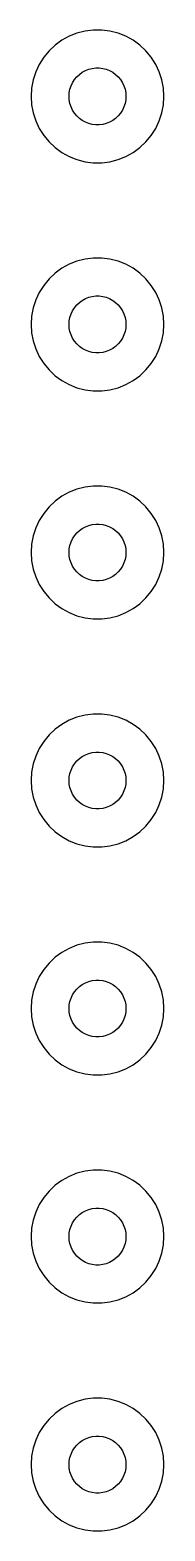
# Model space of a CAD drawing. Header units: metres. Extents: x -7 to 7, y 281 to 583.
# Drawn here: x -7 to 7, y 425 to 583 of the extents above; entities that cross this region are included whole.
import ezdxf

# ---------------------------------------------------------------- set-up
doc = ezdxf.new("R2010")
doc.units = ezdxf.units.M

msp = doc.modelspace()

# ---------------------------------------------------------------- linework, layer by layer
for p, q in [((-0.439529, 582.986), (-1.31166, 582.876)), ((0.439529, 582.986), (-0.439529, 582.986)), ((1.31166, 582.876), (0.439529, 582.986)), ((-4.46196, 581.394), (-5.10277, 580.792)), ((-3.75078, 581.91), (-4.46196, 581.394)), ((-2.98045, 582.334), (-3.75078, 581.91)), ((-2.16312, 582.657), (-2.98045, 582.334)), ((-1.31166, 582.876), (-2.16312, 582.657)), ((2.16312, 582.657), (1.31166, 582.876)), ((2.98045, 582.334), (2.16312, 582.657)), ((3.75078, 581.91), (2.98045, 582.334)), ((4.46196, 581.394), (3.75078, 581.91)), ((5.10277, 580.792), (4.46196, 581.394)), ((-5.66312, 580.114), (-6.13414, 579.372)), ((-5.10277, 580.792), (-5.66312, 580.114)), ((5.66312, 580.114), (5.10277, 580.792)), ((6.13414, 579.372), (5.66312, 580.114)), ((-6.50842, 578.577), (-6.78008, 577.741)), ((-6.13414, 579.372), (-6.50842, 578.577)), ((-2.1869, 578.054), (-1.91226, 578.312)), ((-1.91226, 578.312), (-1.60747, 578.533)), ((-1.60747, 578.533), (-1.27733, 578.714)), ((-1.27733, 578.714), (-0.927048, 578.853)), ((-0.927048, 578.853), (-0.562134, 578.947)), ((-0.562134, 578.947), (-0.18837, 578.994)), ((-0.18837, 578.994), (0.18837, 578.994)), ((0.18837, 578.994), (0.562134, 578.947)), ((0.562134, 578.947), (0.927048, 578.853)), ((0.927048, 578.853), (1.27733, 578.714)), ((1.27733, 578.714), (1.60747, 578.533)), ((1.60747, 578.533), (1.91226, 578.312)), ((1.91226, 578.312), (2.1869, 578.054)), ((6.50842, 578.577), (6.13414, 579.372)), ((6.78008, 577.741), (6.50842, 578.577)), ((-6.94479, 576.877), (-7, 576)), ((-6.78008, 577.741), (-6.94479, 576.877)), ((-2.97633, 576.376), (-2.90575, 576.746)), ((-2.90575, 576.746), (-2.78932, 577.104)), ((-2.78932, 577.104), (-2.62891, 577.445)), ((-2.62891, 577.445), (-2.42705, 577.763)), ((-2.42705, 577.763), (-2.1869, 578.054)), ((2.1869, 578.054), (2.42705, 577.763)), ((2.42705, 577.763), (2.62891, 577.445)), ((2.62891, 577.445), (2.78932, 577.104)), ((2.78932, 577.104), (2.90575, 576.746)), ((2.90575, 576.746), (2.97633, 576.376)), ((6.94479, 576.877), (6.78008, 577.741)), ((7, 576), (6.94479, 576.877)), ((-7, 576), (-6.94479, 575.123)), ((-6.94479, 575.123), (-6.78008, 574.259)), ((-3, 576), (-2.97633, 576.376)), ((-2.97633, 575.624), (-3, 576)), ((-2.90575, 575.254), (-2.97633, 575.624)), ((-2.78932, 574.896), (-2.90575, 575.254)), ((2.90575, 575.254), (2.78932, 574.896)), ((2.97633, 575.624), (2.90575, 575.254)), ((2.97633, 576.376), (3, 576)), ((3, 576), (2.97633, 575.624)), ((6.78008, 574.259), (6.94479, 575.123)), ((6.94479, 575.123), (7, 576)), ((-6.78008, 574.259), (-6.50842, 573.423)), ((-2.62891, 574.555), (-2.78932, 574.896)), ((-2.42705, 574.237), (-2.62891, 574.555)), ((-2.1869, 573.946), (-2.42705, 574.237)), ((-1.91226, 573.688), (-2.1869, 573.946)), ((-1.60747, 573.467), (-1.91226, 573.688)), ((-1.27733, 573.286), (-1.60747, 573.467)), ((1.60747, 573.467), (1.27733, 573.286)), ((1.91226, 573.688), (1.60747, 573.467)), ((2.1869, 573.946), (1.91226, 573.688)), ((2.42705, 574.237), (2.1869, 573.946)), ((2.62891, 574.555), (2.42705, 574.237)), ((2.78932, 574.896), (2.62891, 574.555)), ((6.50842, 573.423), (6.78008, 574.259)), ((-6.50842, 573.423), (-6.13414, 572.628)), ((-6.13414, 572.628), (-5.66312, 571.886)), ((-5.66312, 571.886), (-5.10277, 571.208)), ((-0.927048, 573.147), (-1.27733, 573.286)), ((-0.562134, 573.053), (-0.927048, 573.147)), ((-0.18837, 573.006), (-0.562134, 573.053)), ((0.18837, 573.006), (-0.18837, 573.006)), ((0.562134, 573.053), (0.18837, 573.006)), ((0.927048, 573.147), (0.562134, 573.053)), ((1.27733, 573.286), (0.927048, 573.147)), ((5.10277, 571.208), (5.66312, 571.886)), ((5.66312, 571.886), (6.13414, 572.628)), ((6.13414, 572.628), (6.50842, 573.423)), ((-5.10277, 571.208), (-4.46196, 570.606)), ((-4.46196, 570.606), (-3.75078, 570.09)), ((3.75078, 570.09), (4.46196, 570.606)), ((4.46196, 570.606), (5.10277, 571.208)), ((-3.75078, 570.09), (-2.98045, 569.666)), ((-2.98045, 569.666), (-2.16312, 569.343)), ((-2.16312, 569.343), (-1.31166, 569.124)), ((-1.31166, 569.124), (-0.439529, 569.014)), ((-0.439529, 569.014), (0.439529, 569.014)), ((0.439529, 569.014), (1.31166, 569.124)), ((1.31166, 569.124), (2.16312, 569.343)), ((2.16312, 569.343), (2.98045, 569.666)), ((2.98045, 569.666), (3.75078, 570.09)), ((-3.75078, 557.91), (-4.46196, 557.394)), ((-2.98045, 558.334), (-3.75078, 557.91)), ((-2.16312, 558.657), (-2.98045, 558.334)), ((-1.31166, 558.876), (-2.16312, 558.657)), ((-0.439529, 558.986), (-1.31166, 558.876)), ((0.439529, 558.986), (-0.439529, 558.986)), ((1.31166, 558.876), (0.439529, 558.986)), ((2.16312, 558.657), (1.31166, 558.876)), ((2.98045, 558.334), (2.16312, 558.657)), ((3.75078, 557.91), (2.98045, 558.334)), ((4.46196, 557.394), (3.75078, 557.91)), ((-5.66312, 556.114), (-6.13414, 555.372)), ((-5.10277, 556.792), (-5.66312, 556.114)), ((-4.46196, 557.394), (-5.10277, 556.792)), ((5.10277, 556.792), (4.46196, 557.394)), ((5.66312, 556.114), (5.10277, 556.792)), ((6.13414, 555.372), (5.66312, 556.114)), ((-6.50842, 554.577), (-6.78008, 553.741)), ((-6.13414, 555.372), (-6.50842, 554.577)), ((-1.91226, 554.312), (-1.60747, 554.533)), ((-1.60747, 554.533), (-1.27733, 554.714)), ((-1.27733, 554.714), (-0.927048, 554.853)), ((-0.927048, 554.853), (-0.562134, 554.947)), ((-0.562134, 554.947), (-0.18837, 554.994)), ((-0.18837, 554.994), (0.18837, 554.994)), ((0.18837, 554.994), (0.562134, 554.947)), ((0.562134, 554.947), (0.927048, 554.853)), ((0.927048, 554.853), (1.27733, 554.714)), ((1.27733, 554.714), (1.60747, 554.533)), ((1.60747, 554.533), (1.91226, 554.312)), ((6.50842, 554.577), (6.13414, 555.372)), ((6.78008, 553.741), (6.50842, 554.577)), ((-6.78008, 553.741), (-6.94479, 552.877)), ((-2.90575, 552.746), (-2.78932, 553.104)), ((-2.78932, 553.104), (-2.62891, 553.445)), ((-2.62891, 553.445), (-2.42705, 553.763)), ((-2.42705, 553.763), (-2.1869, 554.054)), ((-2.1869, 554.054), (-1.91226, 554.312)), ((1.91226, 554.312), (2.1869, 554.054)), ((2.1869, 554.054), (2.42705, 553.763)), ((2.42705, 553.763), (2.62891, 553.445)), ((2.62891, 553.445), (2.78932, 553.104)), ((2.78932, 553.104), (2.90575, 552.746)), ((6.94479, 552.877), (6.78008, 553.741)), ((-6.94479, 552.877), (-7, 552)), ((-7, 552), (-6.94479, 551.123)), ((-3, 552), (-2.97633, 552.376)), ((-2.97633, 551.624), (-3, 552)), ((-2.97633, 552.376), (-2.90575, 552.746)), ((-2.90575, 551.254), (-2.97633, 551.624)), ((2.90575, 552.746), (2.97633, 552.376)), ((2.97633, 551.624), (2.90575, 551.254)), ((2.97633, 552.376), (3, 552)), ((3, 552), (2.97633, 551.624)), ((7, 552), (6.94479, 552.877)), ((6.94479, 551.123), (7, 552)), ((-6.94479, 551.123), (-6.78008, 550.259)), ((-6.78008, 550.259), (-6.50842, 549.423)), ((-2.78932, 550.896), (-2.90575, 551.254)), ((-2.62891, 550.555), (-2.78932, 550.896)), ((-2.42705, 550.237), (-2.62891, 550.555)), ((-2.1869, 549.946), (-2.42705, 550.237)), ((-1.91226, 549.688), (-2.1869, 549.946)), ((2.1869, 549.946), (1.91226, 549.688)), ((2.42705, 550.237), (2.1869, 549.946)), ((2.62891, 550.555), (2.42705, 550.237)), ((2.78932, 550.896), (2.62891, 550.555)), ((2.90575, 551.254), (2.78932, 550.896)), ((6.50842, 549.423), (6.78008, 550.259)), ((6.78008, 550.259), (6.94479, 551.123)), ((-6.50842, 549.423), (-6.13414, 548.628)), ((-6.13414, 548.628), (-5.66312, 547.886)), ((-1.60747, 549.467), (-1.91226, 549.688)), ((-1.27733, 549.286), (-1.60747, 549.467)), ((-0.927048, 549.147), (-1.27733, 549.286)), ((-0.562134, 549.053), (-0.927048, 549.147)), ((-0.18837, 549.006), (-0.562134, 549.053)), ((0.18837, 549.006), (-0.18837, 549.006)), ((0.562134, 549.053), (0.18837, 549.006)), ((0.927048, 549.147), (0.562134, 549.053)), ((1.27733, 549.286), (0.927048, 549.147)), ((1.60747, 549.467), (1.27733, 549.286)), ((1.91226, 549.688), (1.60747, 549.467)), ((5.66312, 547.886), (6.13414, 548.628)), ((6.13414, 548.628), (6.50842, 549.423)), ((-5.66312, 547.886), (-5.10277, 547.208)), ((-5.10277, 547.208), (-4.46196, 546.606)), ((-4.46196, 546.606), (-3.75078, 546.09)), ((3.75078, 546.09), (4.46196, 546.606)), ((4.46196, 546.606), (5.10277, 547.208)), ((5.10277, 547.208), (5.66312, 547.886)), ((-3.75078, 546.09), (-2.98045, 545.666)), ((-2.98045, 545.666), (-2.16312, 545.343)), ((-2.16312, 545.343), (-1.31166, 545.124)), ((-1.31166, 545.124), (-0.439529, 545.014)), ((-0.439529, 545.014), (0.439529, 545.014)), ((0.439529, 545.014), (1.31166, 545.124)), ((1.31166, 545.124), (2.16312, 545.343)), ((2.16312, 545.343), (2.98045, 545.666)), ((2.98045, 545.666), (3.75078, 546.09)), ((-2.98045, 534.334), (-3.75078, 533.91)), ((-2.16312, 534.657), (-2.98045, 534.334)), ((-1.31166, 534.876), (-2.16312, 534.657)), ((-0.439529, 534.986), (-1.31166, 534.876)), ((0.439529, 534.986), (-0.439529, 534.986)), ((1.31166, 534.876), (0.439529, 534.986)), ((2.16312, 534.657), (1.31166, 534.876)), ((2.98045, 534.334), (2.16312, 534.657)), ((3.75078, 533.91), (2.98045, 534.334)), ((-5.10277, 532.792), (-5.66312, 532.114)), ((-4.46196, 533.394), (-5.10277, 532.792)), ((-3.75078, 533.91), (-4.46196, 533.394)), ((4.46196, 533.394), (3.75078, 533.91)), ((5.10277, 532.792), (4.46196, 533.394)), ((5.66312, 532.114), (5.10277, 532.792)), ((-6.13414, 531.372), (-6.50842, 530.577)), ((-5.66312, 532.114), (-6.13414, 531.372)), ((-1.27733, 530.714), (-0.927048, 530.853)), ((-0.927048, 530.853), (-0.562134, 530.947)), ((-0.562134, 530.947), (-0.18837, 530.994)), ((-0.18837, 530.994), (0.18837, 530.994)), ((0.18837, 530.994), (0.562134, 530.947)), ((0.562134, 530.947), (0.927048, 530.853)), ((0.927048, 530.853), (1.27733, 530.714)), ((6.13414, 531.372), (5.66312, 532.114)), ((6.50842, 530.577), (6.13414, 531.372)), ((-6.78008, 529.741), (-6.94479, 528.877)), ((-6.50842, 530.577), (-6.78008, 529.741)), ((-2.78932, 529.104), (-2.62891, 529.445)), ((-2.62891, 529.445), (-2.42705, 529.763)), ((-2.42705, 529.763), (-2.1869, 530.054)), ((-2.1869, 530.054), (-1.91226, 530.312)), ((-1.91226, 530.312), (-1.60747, 530.533)), ((-1.60747, 530.533), (-1.27733, 530.714)), ((1.27733, 530.714), (1.60747, 530.533)), ((1.60747, 530.533), (1.91226, 530.312)), ((1.91226, 530.312), (2.1869, 530.054)), ((2.1869, 530.054), (2.42705, 529.763)), ((2.42705, 529.763), (2.62891, 529.445)), ((2.62891, 529.445), (2.78932, 529.104)), ((6.78008, 529.741), (6.50842, 530.577)), ((6.94479, 528.877), (6.78008, 529.741)), ((-6.94479, 528.877), (-7, 528)), ((-7, 528), (-6.94479, 527.123)), ((-3, 528), (-2.97633, 528.376)), ((-2.97633, 527.624), (-3, 528)), ((-2.97633, 528.376), (-2.90575, 528.746)), ((-2.90575, 528.746), (-2.78932, 529.104)), ((2.78932, 529.104), (2.90575, 528.746)), ((2.90575, 528.746), (2.97633, 528.376)), ((2.97633, 528.376), (3, 528)), ((3, 528), (2.97633, 527.624)), ((7, 528), (6.94479, 528.877)), ((6.94479, 527.123), (7, 528)), ((-6.94479, 527.123), (-6.78008, 526.259)), ((-6.78008, 526.259), (-6.50842, 525.423)), ((-2.90575, 527.254), (-2.97633, 527.624)), ((-2.78932, 526.896), (-2.90575, 527.254)), ((-2.62891, 526.555), (-2.78932, 526.896)), ((-2.42705, 526.237), (-2.62891, 526.555)), ((-2.1869, 525.946), (-2.42705, 526.237)), ((2.42705, 526.237), (2.1869, 525.946)), ((2.62891, 526.555), (2.42705, 526.237)), ((2.78932, 526.896), (2.62891, 526.555)), ((2.90575, 527.254), (2.78932, 526.896)), ((2.97633, 527.624), (2.90575, 527.254)), ((6.50842, 525.423), (6.78008, 526.259)), ((6.78008, 526.259), (6.94479, 527.123)), ((-6.50842, 525.423), (-6.13414, 524.628)), ((-6.13414, 524.628), (-5.66312, 523.886)), ((-1.91226, 525.688), (-2.1869, 525.946)), ((-1.60747, 525.467), (-1.91226, 525.688)), ((-1.27733, 525.286), (-1.60747, 525.467)), ((-0.927048, 525.147), (-1.27733, 525.286)), ((-0.562134, 525.053), (-0.927048, 525.147)), ((-0.18837, 525.006), (-0.562134, 525.053)), ((0.18837, 525.006), (-0.18837, 525.006)), ((0.562134, 525.053), (0.18837, 525.006)), ((0.927048, 525.147), (0.562134, 525.053)), ((1.27733, 525.286), (0.927048, 525.147)), ((1.60747, 525.467), (1.27733, 525.286)), ((1.91226, 525.688), (1.60747, 525.467)), ((2.1869, 525.946), (1.91226, 525.688)), ((5.66312, 523.886), (6.13414, 524.628)), ((6.13414, 524.628), (6.50842, 525.423)), ((-5.66312, 523.886), (-5.10277, 523.208)), ((-5.10277, 523.208), (-4.46196, 522.606)), ((4.46196, 522.606), (5.10277, 523.208)), ((5.10277, 523.208), (5.66312, 523.886)), ((-4.46196, 522.606), (-3.75078, 522.09)), ((-3.75078, 522.09), (-2.98045, 521.666)), ((-2.98045, 521.666), (-2.16312, 521.343)), ((-2.16312, 521.343), (-1.31166, 521.124)), ((1.31166, 521.124), (2.16312, 521.343)), ((2.16312, 521.343), (2.98045, 521.666)), ((2.98045, 521.666), (3.75078, 522.09)), ((3.75078, 522.09), (4.46196, 522.606)), ((-1.31166, 521.124), (-0.439529, 521.014)), ((-0.439529, 521.014), (0.439529, 521.014)), ((0.439529, 521.014), (1.31166, 521.124)), ((-2.98045, 510.334), (-3.75078, 509.91)), ((-2.16312, 510.657), (-2.98045, 510.334)), ((-1.31166, 510.876), (-2.16312, 510.657)), ((-0.439529, 510.986), (-1.31166, 510.876)), ((0.439529, 510.986), (-0.439529, 510.986)), ((1.31166, 510.876), (0.439529, 510.986)), ((2.16312, 510.657), (1.31166, 510.876)), ((2.98045, 510.334), (2.16312, 510.657)), ((3.75078, 509.91), (2.98045, 510.334)), ((-5.10277, 508.792), (-5.66312, 508.114)), ((-4.46196, 509.394), (-5.10277, 508.792)), ((-3.75078, 509.91), (-4.46196, 509.394)), ((4.46196, 509.394), (3.75078, 509.91)), ((5.10277, 508.792), (4.46196, 509.394)), ((5.66312, 508.114), (5.10277, 508.792)), ((-6.13414, 507.372), (-6.50842, 506.577)), ((-5.66312, 508.114), (-6.13414, 507.372)), ((6.13414, 507.372), (5.66312, 508.114)), ((6.50842, 506.577), (6.13414, 507.372)), ((-6.78008, 505.741), (-6.94479, 504.877)), ((-6.50842, 506.577), (-6.78008, 505.741)), ((-2.62891, 505.445), (-2.42705, 505.763)), ((-2.42705, 505.763), (-2.1869, 506.054)), ((-2.1869, 506.054), (-1.91226, 506.312)), ((-1.91226, 506.312), (-1.60747, 506.533)), ((-1.60747, 506.533), (-1.27733, 506.714)), ((-1.27733, 506.714), (-0.927048, 506.853)), ((-0.927048, 506.853), (-0.562134, 506.947)), ((-0.562134, 506.947), (-0.18837, 506.994)), ((-0.18837, 506.994), (0.18837, 506.994)), ((0.18837, 506.994), (0.562134, 506.947)), ((0.562134, 506.947), (0.927048, 506.853)), ((0.927048, 506.853), (1.27733, 506.714)), ((1.27733, 506.714), (1.60747, 506.533)), ((1.60747, 506.533), (1.91226, 506.312)), ((1.91226, 506.312), (2.1869, 506.054)), ((2.1869, 506.054), (2.42705, 505.763)), ((2.42705, 505.763), (2.62891, 505.445)), ((6.78008, 505.741), (6.50842, 506.577)), ((6.94479, 504.877), (6.78008, 505.741)), ((-6.94479, 504.877), (-7, 504)), ((-7, 504), (-6.94479, 503.123)), ((-3, 504), (-2.97633, 504.376)), ((-2.97633, 503.624), (-3, 504)), ((-2.97633, 504.376), (-2.90575, 504.746)), ((-2.90575, 504.746), (-2.78932, 505.104)), ((-2.78932, 505.104), (-2.62891, 505.445)), ((2.62891, 505.445), (2.78932, 505.104)), ((2.78932, 505.104), (2.90575, 504.746)), ((2.90575, 504.746), (2.97633, 504.376)), ((2.97633, 504.376), (3, 504)), ((3, 504), (2.97633, 503.624)), ((7, 504), (6.94479, 504.877)), ((6.94479, 503.123), (7, 504)), ((-6.94479, 503.123), (-6.78008, 502.259)), ((-2.90575, 503.254), (-2.97633, 503.624)), ((-2.78932, 502.896), (-2.90575, 503.254)), ((-2.62891, 502.555), (-2.78932, 502.896)), ((-2.42705, 502.237), (-2.62891, 502.555)), ((2.62891, 502.555), (2.42705, 502.237)), ((2.78932, 502.896), (2.62891, 502.555)), ((2.90575, 503.254), (2.78932, 502.896)), ((2.97633, 503.624), (2.90575, 503.254)), ((6.78008, 502.259), (6.94479, 503.123)), ((-6.78008, 502.259), (-6.50842, 501.423)), ((-6.50842, 501.423), (-6.13414, 500.628)), ((-2.1869, 501.946), (-2.42705, 502.237)), ((-1.91226, 501.688), (-2.1869, 501.946)), ((-1.60747, 501.467), (-1.91226, 501.688)), ((-1.27733, 501.286), (-1.60747, 501.467)), ((-0.927048, 501.147), (-1.27733, 501.286)), ((-0.562134, 501.053), (-0.927048, 501.147)), ((-0.18837, 501.006), (-0.562134, 501.053)), ((0.18837, 501.006), (-0.18837, 501.006)), ((0.562134, 501.053), (0.18837, 501.006)), ((0.927048, 501.147), (0.562134, 501.053)), ((1.27733, 501.286), (0.927048, 501.147)), ((1.60747, 501.467), (1.27733, 501.286)), ((1.91226, 501.688), (1.60747, 501.467)), ((2.1869, 501.946), (1.91226, 501.688)), ((2.42705, 502.237), (2.1869, 501.946)), ((6.13414, 500.628), (6.50842, 501.423)), ((6.50842, 501.423), (6.78008, 502.259)), ((-6.13414, 500.628), (-5.66312, 499.886)), ((-5.66312, 499.886), (-5.10277, 499.208)), ((-5.10277, 499.208), (-4.46196, 498.606)), ((4.46196, 498.606), (5.10277, 499.208)), ((5.10277, 499.208), (5.66312, 499.886)), ((5.66312, 499.886), (6.13414, 500.628)), ((-4.46196, 498.606), (-3.75078, 498.09)), ((-3.75078, 498.09), (-2.98045, 497.666)), ((-2.98045, 497.666), (-2.16312, 497.343)), ((2.16312, 497.343), (2.98045, 497.666)), ((2.98045, 497.666), (3.75078, 498.09)), ((3.75078, 498.09), (4.46196, 498.606)), ((-2.16312, 497.343), (-1.31166, 497.124)), ((-1.31166, 497.124), (-0.439529, 497.014)), ((-0.439529, 497.014), (0.439529, 497.014)), ((0.439529, 497.014), (1.31166, 497.124)), ((1.31166, 497.124), (2.16312, 497.343)), ((-2.16312, 486.657), (-2.98045, 486.334)), ((-1.31166, 486.876), (-2.16312, 486.657)), ((-0.439529, 486.986), (-1.31166, 486.876)), ((0.439529, 486.986), (-0.439529, 486.986)), ((1.31166, 486.876), (0.439529, 486.986)), ((2.16312, 486.657), (1.31166, 486.876)), ((2.98045, 486.334), (2.16312, 486.657)), ((-4.46196, 485.394), (-5.10277, 484.792)), ((-3.75078, 485.91), (-4.46196, 485.394)), ((-2.98045, 486.334), (-3.75078, 485.91)), ((3.75078, 485.91), (2.98045, 486.334)), ((4.46196, 485.394), (3.75078, 485.91)), ((5.10277, 484.792), (4.46196, 485.394)), ((-5.66312, 484.114), (-6.13414, 483.372)), ((-5.10277, 484.792), (-5.66312, 484.114)), ((5.66312, 484.114), (5.10277, 484.792)), ((6.13414, 483.372), (5.66312, 484.114)), ((-6.50842, 482.577), (-6.78008, 481.741)), ((-6.13414, 483.372), (-6.50842, 482.577)), ((-2.42705, 481.763), (-2.1869, 482.054)), ((-2.1869, 482.054), (-1.91226, 482.312)), ((-1.91226, 482.312), (-1.60747, 482.533)), ((-1.60747, 482.533), (-1.27733, 482.714)), ((-1.27733, 482.714), (-0.927048, 482.853)), ((-0.927048, 482.853), (-0.562134, 482.947)), ((-0.562134, 482.947), (-0.18837, 482.994)), ((-0.18837, 482.994), (0.18837, 482.994)), ((0.18837, 482.994), (0.562134, 482.947)), ((0.562134, 482.947), (0.927048, 482.853)), ((0.927048, 482.853), (1.27733, 482.714)), ((1.27733, 482.714), (1.60747, 482.533)), ((1.60747, 482.533), (1.91226, 482.312)), ((1.91226, 482.312), (2.1869, 482.054)), ((2.1869, 482.054), (2.42705, 481.763)), ((6.50842, 482.577), (6.13414, 483.372)), ((6.78008, 481.741), (6.50842, 482.577)), ((-6.94479, 480.877), (-7, 480)), ((-6.78008, 481.741), (-6.94479, 480.877)), ((-3, 480), (-2.97633, 480.376)), ((-2.97633, 480.376), (-2.90575, 480.746)), ((-2.90575, 480.746), (-2.78932, 481.104)), ((-2.78932, 481.104), (-2.62891, 481.445)), ((-2.62891, 481.445), (-2.42705, 481.763)), ((2.42705, 481.763), (2.62891, 481.445)), ((2.62891, 481.445), (2.78932, 481.104)), ((2.78932, 481.104), (2.90575, 480.746)), ((2.90575, 480.746), (2.97633, 480.376)), ((2.97633, 480.376), (3, 480)), ((6.94479, 480.877), (6.78008, 481.741)), ((7, 480), (6.94479, 480.877)), ((-7, 480), (-6.94479, 479.123)), ((-6.94479, 479.123), (-6.78008, 478.259)), ((-2.97633, 479.624), (-3, 480)), ((-2.90575, 479.254), (-2.97633, 479.624)), ((-2.78932, 478.896), (-2.90575, 479.254)), ((-2.62891, 478.555), (-2.78932, 478.896)), ((2.78932, 478.896), (2.62891, 478.555)), ((2.90575, 479.254), (2.78932, 478.896)), ((2.97633, 479.624), (2.90575, 479.254)), ((3, 480), (2.97633, 479.624)), ((6.78008, 478.259), (6.94479, 479.123)), ((6.94479, 479.123), (7, 480)), ((-6.78008, 478.259), (-6.50842, 477.423)), ((-6.50842, 477.423), (-6.13414, 476.628)), ((-2.42705, 478.237), (-2.62891, 478.555)), ((-2.1869, 477.946), (-2.42705, 478.237)), ((-1.91226, 477.688), (-2.1869, 477.946)), ((-1.60747, 477.467), (-1.91226, 477.688)), ((-1.27733, 477.286), (-1.60747, 477.467)), ((-0.927048, 477.147), (-1.27733, 477.286)), ((-0.562134, 477.053), (-0.927048, 477.147)), ((0.927048, 477.147), (0.562134, 477.053)), ((1.27733, 477.286), (0.927048, 477.147)), ((1.60747, 477.467), (1.27733, 477.286)), ((1.91226, 477.688), (1.60747, 477.467)), ((2.1869, 477.946), (1.91226, 477.688)), ((2.42705, 478.237), (2.1869, 477.946)), ((2.62891, 478.555), (2.42705, 478.237)), ((6.13414, 476.628), (6.50842, 477.423)), ((6.50842, 477.423), (6.78008, 478.259)), ((-6.13414, 476.628), (-5.66312, 475.886)), ((-5.66312, 475.886), (-5.10277, 475.208)), ((-0.18837, 477.006), (-0.562134, 477.053)), ((0.18837, 477.006), (-0.18837, 477.006)), ((0.562134, 477.053), (0.18837, 477.006)), ((5.10277, 475.208), (5.66312, 475.886)), ((5.66312, 475.886), (6.13414, 476.628)), ((-5.10277, 475.208), (-4.46196, 474.606)), ((-4.46196, 474.606), (-3.75078, 474.09)), ((-3.75078, 474.09), (-2.98045, 473.666)), ((2.98045, 473.666), (3.75078, 474.09)), ((3.75078, 474.09), (4.46196, 474.606)), ((4.46196, 474.606), (5.10277, 475.208)), ((-2.98045, 473.666), (-2.16312, 473.343)), ((-2.16312, 473.343), (-1.31166, 473.124)), ((-1.31166, 473.124), (-0.439529, 473.014)), ((-0.439529, 473.014), (0.439529, 473.014)), ((0.439529, 473.014), (1.31166, 473.124)), ((1.31166, 473.124), (2.16312, 473.343)), ((2.16312, 473.343), (2.98045, 473.666)), ((-1.31166, 462.876), (-2.16312, 462.657)), ((-0.439529, 462.986), (-1.31166, 462.876)), ((0.439529, 462.986), (-0.439529, 462.986)), ((1.31166, 462.876), (0.439529, 462.986)), ((2.16312, 462.657), (1.31166, 462.876)), ((-4.46196, 461.394), (-5.10277, 460.792)), ((-3.75078, 461.91), (-4.46196, 461.394)), ((-2.98045, 462.334), (-3.75078, 461.91)), ((-2.16312, 462.657), (-2.98045, 462.334)), ((2.98045, 462.334), (2.16312, 462.657)), ((3.75078, 461.91), (2.98045, 462.334)), ((4.46196, 461.394), (3.75078, 461.91)), ((5.10277, 460.792), (4.46196, 461.394)), ((-5.66312, 460.114), (-6.13414, 459.372)), ((-5.10277, 460.792), (-5.66312, 460.114)), ((5.66312, 460.114), (5.10277, 460.792)), ((6.13414, 459.372), (5.66312, 460.114)), ((-6.50842, 458.577), (-6.78008, 457.741)), ((-6.13414, 459.372), (-6.50842, 458.577)), ((-2.1869, 458.054), (-1.91226, 458.312)), ((-1.91226, 458.312), (-1.60747, 458.533)), ((-1.60747, 458.533), (-1.27733, 458.714)), ((-1.27733, 458.714), (-0.927048, 458.853)), ((-0.927048, 458.853), (-0.562134, 458.947)), ((-0.562134, 458.947), (-0.18837, 458.994)), ((-0.18837, 458.994), (0.18837, 458.994)), ((0.18837, 458.994), (0.562134, 458.947)), ((0.562134, 458.947), (0.927048, 458.853)), ((0.927048, 458.853), (1.27733, 458.714)), ((1.27733, 458.714), (1.60747, 458.533)), ((1.60747, 458.533), (1.91226, 458.312)), ((1.91226, 458.312), (2.1869, 458.054)), ((6.50842, 458.577), (6.13414, 459.372)), ((6.78008, 457.741), (6.50842, 458.577)), ((-6.94479, 456.877), (-7, 456)), ((-6.78008, 457.741), (-6.94479, 456.877)), ((-2.97633, 456.376), (-2.90575, 456.746)), ((-2.90575, 456.746), (-2.78932, 457.104)), ((-2.78932, 457.104), (-2.62891, 457.445)), ((-2.62891, 457.445), (-2.42705, 457.763)), ((-2.42705, 457.763), (-2.1869, 458.054)), ((2.1869, 458.054), (2.42705, 457.763)), ((2.42705, 457.763), (2.62891, 457.445)), ((2.62891, 457.445), (2.78932, 457.104)), ((2.78932, 457.104), (2.90575, 456.746)), ((2.90575, 456.746), (2.97633, 456.376)), ((6.94479, 456.877), (6.78008, 457.741)), ((7, 456), (6.94479, 456.877)), ((-7, 456), (-6.94479, 455.123)), ((-6.94479, 455.123), (-6.78008, 454.259)), ((-3, 456), (-2.97633, 456.376)), ((-2.97633, 455.624), (-3, 456)), ((-2.90575, 455.254), (-2.97633, 455.624)), ((-2.78932, 454.896), (-2.90575, 455.254)), ((2.90575, 455.254), (2.78932, 454.896)), ((2.97633, 455.624), (2.90575, 455.254)), ((2.97633, 456.376), (3, 456)), ((3, 456), (2.97633, 455.624)), ((6.78008, 454.259), (6.94479, 455.123)), ((6.94479, 455.123), (7, 456)), ((-6.78008, 454.259), (-6.50842, 453.423)), ((-6.50842, 453.423), (-6.13414, 452.628)), ((-2.62891, 454.555), (-2.78932, 454.896)), ((-2.42705, 454.237), (-2.62891, 454.555)), ((-2.1869, 453.946), (-2.42705, 454.237)), ((-1.91226, 453.688), (-2.1869, 453.946)), ((-1.60747, 453.467), (-1.91226, 453.688)), ((-1.27733, 453.286), (-1.60747, 453.467)), ((1.60747, 453.467), (1.27733, 453.286)), ((1.91226, 453.688), (1.60747, 453.467)), ((2.1869, 453.946), (1.91226, 453.688)), ((2.42705, 454.237), (2.1869, 453.946)), ((2.62891, 454.555), (2.42705, 454.237)), ((2.78932, 454.896), (2.62891, 454.555)), ((6.13414, 452.628), (6.50842, 453.423)), ((6.50842, 453.423), (6.78008, 454.259)), ((-6.13414, 452.628), (-5.66312, 451.886)), ((-5.66312, 451.886), (-5.10277, 451.208)), ((-0.927048, 453.147), (-1.27733, 453.286)), ((-0.562134, 453.053), (-0.927048, 453.147)), ((-0.18837, 453.006), (-0.562134, 453.053)), ((0.18837, 453.006), (-0.18837, 453.006)), ((0.562134, 453.053), (0.18837, 453.006)), ((0.927048, 453.147), (0.562134, 453.053)), ((1.27733, 453.286), (0.927048, 453.147)), ((5.10277, 451.208), (5.66312, 451.886)), ((5.66312, 451.886), (6.13414, 452.628)), ((-5.10277, 451.208), (-4.46196, 450.606)), ((-4.46196, 450.606), (-3.75078, 450.09)), ((3.75078, 450.09), (4.46196, 450.606)), ((4.46196, 450.606), (5.10277, 451.208)), ((-3.75078, 450.09), (-2.98045, 449.666)), ((-2.98045, 449.666), (-2.16312, 449.343)), ((-2.16312, 449.343), (-1.31166, 449.124)), ((-1.31166, 449.124), (-0.439529, 449.014)), ((-0.439529, 449.014), (0.439529, 449.014)), ((0.439529, 449.014), (1.31166, 449.124)), ((1.31166, 449.124), (2.16312, 449.343)), ((2.16312, 449.343), (2.98045, 449.666)), ((2.98045, 449.666), (3.75078, 450.09)), ((-3.75078, 437.91), (-4.46196, 437.394)), ((-2.98045, 438.334), (-3.75078, 437.91)), ((-2.16312, 438.657), (-2.98045, 438.334)), ((-1.31166, 438.876), (-2.16312, 438.657)), ((-0.439529, 438.986), (-1.31166, 438.876)), ((0.439529, 438.986), (-0.439529, 438.986)), ((1.31166, 438.876), (0.439529, 438.986)), ((2.16312, 438.657), (1.31166, 438.876)), ((2.98045, 438.334), (2.16312, 438.657)), ((3.75078, 437.91), (2.98045, 438.334)), ((4.46196, 437.394), (3.75078, 437.91)), ((-5.66312, 436.114), (-6.13414, 435.372)), ((-5.10277, 436.792), (-5.66312, 436.114)), ((-4.46196, 437.394), (-5.10277, 436.792)), ((5.10277, 436.792), (4.46196, 437.394)), ((5.66312, 436.114), (5.10277, 436.792)), ((6.13414, 435.372), (5.66312, 436.114)), ((-6.50842, 434.577), (-6.78008, 433.741)), ((-6.13414, 435.372), (-6.50842, 434.577)), ((-1.91226, 434.312), (-1.60747, 434.533)), ((-1.60747, 434.533), (-1.27733, 434.714)), ((-1.27733, 434.714), (-0.927048, 434.853)), ((-0.927048, 434.853), (-0.562134, 434.947)), ((-0.562134, 434.947), (-0.18837, 434.994)), ((-0.18837, 434.994), (0.18837, 434.994)), ((0.18837, 434.994), (0.562134, 434.947)), ((0.562134, 434.947), (0.927048, 434.853)), ((0.927048, 434.853), (1.27733, 434.714)), ((1.27733, 434.714), (1.60747, 434.533)), ((1.60747, 434.533), (1.91226, 434.312)), ((6.50842, 434.577), (6.13414, 435.372)), ((6.78008, 433.741), (6.50842, 434.577)), ((-6.94479, 432.877), (-7, 432)), ((-6.78008, 433.741), (-6.94479, 432.877)), ((-2.90575, 432.746), (-2.78932, 433.104)), ((-2.78932, 433.104), (-2.62891, 433.445)), ((-2.62891, 433.445), (-2.42705, 433.763)), ((-2.42705, 433.763), (-2.1869, 434.054)), ((-2.1869, 434.054), (-1.91226, 434.312)), ((1.91226, 434.312), (2.1869, 434.054)), ((2.1869, 434.054), (2.42705, 433.763)), ((2.42705, 433.763), (2.62891, 433.445)), ((2.62891, 433.445), (2.78932, 433.104)), ((2.78932, 433.104), (2.90575, 432.746)), ((6.94479, 432.877), (6.78008, 433.741)), ((7, 432), (6.94479, 432.877)), ((-7, 432), (-6.94479, 431.123)), ((-3, 432), (-2.97633, 432.376)), ((-2.97633, 431.624), (-3, 432)), ((-2.97633, 432.376), (-2.90575, 432.746)), ((-2.90575, 431.254), (-2.97633, 431.624)), ((2.90575, 432.746), (2.97633, 432.376)), ((2.97633, 431.624), (2.90575, 431.254)), ((2.97633, 432.376), (3, 432)), ((3, 432), (2.97633, 431.624)), ((6.94479, 431.123), (7, 432)), ((-6.94479, 431.123), (-6.78008, 430.259)), ((-6.78008, 430.259), (-6.50842, 429.423)), ((-2.78932, 430.896), (-2.90575, 431.254)), ((-2.62891, 430.555), (-2.78932, 430.896)), ((-2.42705, 430.237), (-2.62891, 430.555)), ((-2.1869, 429.946), (-2.42705, 430.237)), ((-1.91226, 429.688), (-2.1869, 429.946)), ((-1.60747, 429.467), (-1.91226, 429.688)), ((1.91226, 429.688), (1.60747, 429.467)), ((2.1869, 429.946), (1.91226, 429.688)), ((2.42705, 430.237), (2.1869, 429.946)), ((2.62891, 430.555), (2.42705, 430.237)), ((2.78932, 430.896), (2.62891, 430.555)), ((2.90575, 431.254), (2.78932, 430.896)), ((6.50842, 429.423), (6.78008, 430.259)), ((6.78008, 430.259), (6.94479, 431.123)), ((-6.50842, 429.423), (-6.13414, 428.628)), ((-6.13414, 428.628), (-5.66312, 427.886)), ((-1.27733, 429.286), (-1.60747, 429.467)), ((-0.927048, 429.147), (-1.27733, 429.286)), ((-0.562134, 429.053), (-0.927048, 429.147)), ((-0.18837, 429.006), (-0.562134, 429.053)), ((0.18837, 429.006), (-0.18837, 429.006)), ((0.562134, 429.053), (0.18837, 429.006)), ((0.927048, 429.147), (0.562134, 429.053)), ((1.27733, 429.286), (0.927048, 429.147)), ((1.60747, 429.467), (1.27733, 429.286)), ((5.66312, 427.886), (6.13414, 428.628)), ((6.13414, 428.628), (6.50842, 429.423)), ((-5.66312, 427.886), (-5.10277, 427.208)), ((-5.10277, 427.208), (-4.46196, 426.606)), ((-4.46196, 426.606), (-3.75078, 426.09)), ((3.75078, 426.09), (4.46196, 426.606)), ((4.46196, 426.606), (5.10277, 427.208)), ((5.10277, 427.208), (5.66312, 427.886)), ((-3.75078, 426.09), (-2.98045, 425.666)), ((-2.98045, 425.666), (-2.16312, 425.343)), ((-2.16312, 425.343), (-1.31166, 425.124)), ((-1.31166, 425.124), (-0.439529, 425.014)), ((-0.439529, 425.014), (0.439529, 425.014)), ((0.439529, 425.014), (1.31166, 425.124)), ((1.31166, 425.124), (2.16312, 425.343)), ((2.16312, 425.343), (2.98045, 425.666)), ((2.98045, 425.666), (3.75078, 426.09))]:
    msp.add_line(p, q)

doc.saveas('drawing.dxf')
